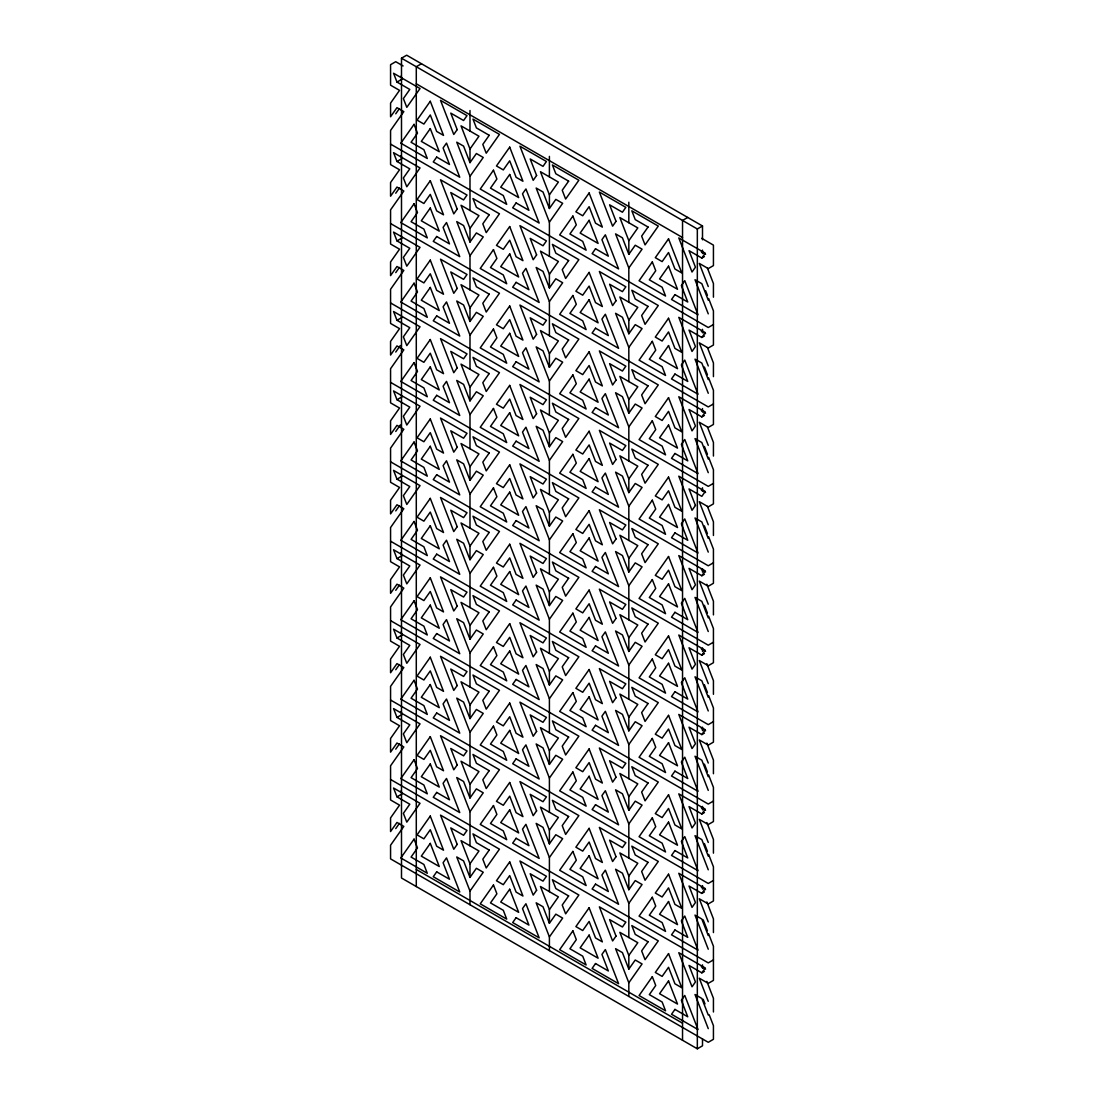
<?xml version="1.0" encoding="UTF-8"?>
<svg xmlns="http://www.w3.org/2000/svg" width="1104" height="1104" viewBox="0 0 1104 1104"><rect width="100%" height="100%" fill="white"/><g stroke="black" fill="none" stroke-linecap="round" stroke-linejoin="round"><path stroke-width="1.5" d="M395.743 113.795L399.413 108.592M395.743 193.214L399.413 188.011M469.987 148.971L478.957 136.22L461.03 125.856L469.987 148.971L469.987 162.633L476.404 153.525L483.235 157.472L469.987 176.295L469.987 210.464M395.743 272.633L399.413 267.43M469.987 228.39L478.957 215.639L461.03 205.275L469.987 228.39L469.987 242.052L476.404 232.944L483.235 236.891L469.987 255.714L469.987 289.883M395.743 352.052L400.324 345.538M469.987 307.809L478.957 295.058L461.03 284.708L469.987 307.809L469.987 321.471L476.404 312.363L483.235 316.31L469.987 335.133L469.987 369.302M549.406 194.828L558.376 182.063L540.449 171.713L549.406 194.828L549.406 208.49L555.823 199.382L562.654 203.315L549.406 222.152L549.406 256.307M395.743 431.471L400.324 424.971M469.987 387.228L478.957 374.477L461.03 364.127L469.987 387.228L469.987 400.89L476.404 391.782L483.235 395.729L469.987 414.552L469.987 448.721M549.406 274.247L558.376 261.482L540.449 251.132L549.406 274.247L549.406 287.909L555.823 278.801L562.654 282.734L549.406 301.571L549.406 335.726M395.743 510.89L399.413 505.687M469.987 466.647L478.957 453.896L461.03 443.546L469.987 466.647L469.987 480.309L476.404 471.201L483.235 475.148L469.987 493.985L469.987 528.14M549.406 353.666L558.376 340.901L540.449 330.551L549.406 353.666L549.406 367.328L555.823 358.22L562.654 362.153L549.406 380.99L549.406 415.145M628.825 240.672L637.795 227.921L619.868 217.571L628.825 240.672L628.825 254.334L635.242 245.226L642.073 249.173L628.825 268.01L628.825 302.165M395.743 590.309L399.413 585.106M469.987 546.066L478.957 533.315L461.03 522.965L469.987 546.066L469.987 559.728L476.404 550.62L483.235 554.567L469.987 573.404L469.987 607.559M549.406 433.085L558.376 420.32L540.449 409.97L549.406 433.085L549.406 446.747L555.823 437.639L562.654 441.586L549.406 460.409L549.406 494.564M628.825 320.091L637.795 307.34L619.868 296.99L628.825 320.091L628.825 333.767L635.242 324.645L642.073 328.592L628.825 347.429L628.825 381.584M395.743 669.728L399.413 664.525M701.84 258.06L705.263 253.202L678.794 237.926L692.029 272.039L695.437 267.182L689.034 250.677L701.84 258.06L704.435 256.57M469.987 625.485L478.957 612.734L461.03 602.384L469.987 625.485L469.987 639.161L476.404 630.039L483.235 633.986L469.987 652.823L469.987 686.978M549.406 512.504L558.376 499.753L540.449 489.389L549.406 512.504L549.406 526.166L555.823 517.058L562.654 521.005L549.406 539.828L549.406 573.983M628.825 399.51L637.795 386.759L619.868 376.409L628.825 399.51L628.825 413.186L635.242 404.064L642.073 408.011L628.825 426.848L628.825 461.003M395.743 749.147L399.413 743.944M701.84 337.479L705.263 332.621L678.794 317.345L692.029 351.458L695.437 346.601L689.034 330.096L701.84 337.479L704.435 335.989M469.987 704.904L478.957 692.153L461.03 681.803L469.987 704.904L469.987 718.58L476.404 709.458L483.235 713.405L469.987 732.242L469.987 766.397M549.406 591.923L558.376 579.172L540.449 568.808L549.406 591.923L549.406 605.585L555.823 596.477L562.654 600.424L549.406 619.247L549.406 653.416M628.825 478.943L637.795 466.178L619.868 455.828L628.825 478.943L628.825 492.605L635.242 483.483L642.073 487.43L628.825 506.267L628.825 540.422M395.743 828.58L399.413 823.363M701.84 416.912L705.263 412.04L678.794 396.764L692.029 430.877L695.437 426.02L689.034 409.515L701.84 416.912L704.435 415.408M469.987 784.337L478.957 771.572L461.03 761.222L469.987 784.337L469.987 797.999L476.404 788.877L483.235 792.824L469.987 811.661L469.987 845.816M549.406 671.342L558.376 658.591L540.449 648.227L549.406 671.342L549.406 685.004L555.823 675.896L562.654 679.843L549.406 698.666L549.406 732.835M628.825 558.362L637.795 545.597L619.868 535.247L628.825 558.362L628.825 572.024L635.242 562.902L642.073 566.849L628.825 585.686L628.825 619.841M469.987 863.756L478.957 850.991L461.03 840.641L469.987 863.756L469.987 877.418L476.404 868.296L483.235 872.243L469.987 891.08L469.987 904.742M549.406 750.761L558.376 738.01L540.449 727.646L549.406 750.761L549.406 764.423L555.823 755.315L562.654 759.262L549.406 778.085L549.406 812.254M628.825 637.781L637.795 625.016L619.868 614.666L628.825 637.781L628.825 651.443L635.242 642.321L642.073 646.268L628.825 665.105L628.825 699.26M701.84 575.75L705.263 570.892L678.794 555.602L692.029 589.715L695.437 584.858L689.034 568.353L701.84 575.75L704.435 574.246M549.406 830.18L558.376 817.429L540.449 807.079L549.406 830.18L549.406 843.842L555.823 834.734L562.654 838.681L549.406 857.504L549.406 891.673M628.825 717.2L637.795 704.435L619.868 694.085L628.825 717.2L628.825 730.862L635.242 721.754L642.073 725.687L628.825 744.524L628.825 778.679M701.84 655.169L705.263 650.311L678.794 635.021L692.029 669.134L695.437 664.277L689.034 647.772L701.84 655.169L704.435 653.665M549.406 909.599L558.376 896.848L540.449 886.498L549.406 909.599L549.406 923.261L555.823 914.153L562.654 918.1L549.406 936.923L549.406 950.599M628.825 796.619L637.795 783.854L619.868 773.504L628.825 796.619L628.825 810.281L635.242 801.173L642.073 805.106L628.825 823.943L628.825 858.098M701.84 734.588L705.263 729.73L678.794 714.44L692.029 748.553L695.437 743.696L689.034 727.191L701.84 734.588L704.435 733.097M628.825 876.038L637.795 863.273L619.868 852.923L628.825 876.038L628.825 889.7L635.242 880.592L642.073 884.525L628.825 903.362L628.825 937.517M701.84 814.007L705.263 809.149L678.794 793.859L692.029 827.972L695.437 823.115L689.034 806.61L701.84 814.007L704.435 812.516M628.825 955.457L637.795 942.706L619.868 932.342L628.825 955.457L628.825 969.119L635.242 960.011L642.073 963.958L628.825 982.781L628.825 996.443M701.84 893.426L705.263 888.568L678.794 873.278L692.029 907.391L695.437 902.534L689.034 886.029L701.84 893.426L704.435 891.935M701.84 972.845L705.263 967.987L678.794 952.697L692.029 986.81L695.437 981.953L689.034 965.448L701.84 972.845L704.435 971.354M702.503 1038.919L702.503 1045.805L697.328 1048.8L401.497 878.011L401.497 58.195L406.672 55.2L702.503 225.989L702.503 239.775M421.466 63.742L416.291 66.723L416.291 886.553M396.971 82.055L409.791 89.452L403.388 98.56L406.796 107.364L420.031 88.527L393.562 73.25L396.971 82.055L402.16 79.06L401.014 76.135M396.971 161.474L409.791 168.871L403.388 177.979L406.796 186.783L420.031 167.946L393.562 152.669L396.971 161.474L402.16 158.479L401.014 155.554M396.971 240.893L409.791 248.29L403.388 257.398L406.796 266.202L420.031 247.365L393.562 232.088L396.971 240.893L402.16 237.898M396.971 320.312L409.791 327.709L403.388 336.817L406.796 345.621L420.031 326.798L393.562 311.507L396.971 320.312L402.16 317.317M687.709 217.447L682.534 220.441L682.534 1040.258M396.971 399.731L409.791 407.128L403.388 416.236L406.796 425.04L420.031 406.217L393.562 390.926L396.971 399.731L402.16 396.736M401.497 58.195L697.328 228.983L702.503 225.989M396.971 479.15L409.791 486.547L403.388 495.655L406.796 504.459L420.031 485.636L393.562 470.345L396.971 479.15L402.16 476.169M713.432 324.535L708.257 327.515L390.568 144.113M396.971 558.569L409.791 565.966L403.388 575.074L406.796 583.878L420.031 565.055L393.562 549.764L396.971 558.569L402.16 555.588L401.014 552.649M713.432 403.954L708.257 406.934L390.568 223.532M396.971 637.988L409.791 645.385L403.388 654.493L406.796 663.297L420.031 644.474L393.562 629.183L396.971 637.988L402.16 635.007L401.014 632.068M713.432 483.373L708.257 486.353L390.568 302.951M396.971 717.407L409.791 724.804L403.388 733.912L406.796 742.716L420.031 723.893L393.562 708.602L396.971 717.407L402.16 714.426L401.014 711.487M713.432 562.792L708.257 565.786L390.568 382.37M396.971 796.826L409.791 804.223L403.388 813.344L406.796 822.149L420.031 803.312L393.562 788.021L396.971 796.826L402.16 793.845L401.014 790.906M713.432 642.211L708.257 645.205L390.568 461.789M713.432 721.63L708.257 724.624L390.568 541.208M713.432 801.049L708.257 804.043L390.568 620.627M713.432 880.468L708.257 883.462L390.568 700.046M713.432 959.887L708.257 962.881L390.568 779.465M403.098 65.95L395.743 61.7L390.568 64.694L390.568 85.187L399.538 90.362L390.568 103.114L390.568 116.789L396.971 107.668L403.816 111.614L390.568 130.451L390.568 164.606L399.538 169.781L390.568 182.533L390.568 196.208L396.971 187.087L403.816 191.033L390.568 209.87L390.568 244.025L399.538 249.2L390.568 261.965L390.568 275.627L396.971 266.506L403.816 270.452L390.568 289.289L390.568 323.444L399.538 328.619L390.568 341.384L390.568 355.046L396.971 345.925L403.816 349.871L390.568 368.708L390.568 402.863L399.538 408.038L390.568 420.803L390.568 434.465L396.971 425.344L403.816 429.29L390.568 448.127L390.568 482.282L399.538 487.457L390.568 500.222L390.568 513.884L396.971 504.776L403.816 508.709L390.568 527.546L390.568 561.701L399.538 566.876L390.568 579.641L390.568 593.303L396.971 584.195L403.816 588.128L390.568 606.965L390.568 641.12L399.538 646.295L390.568 659.06L390.568 672.722L396.971 663.614L403.816 667.561L390.568 686.384L390.568 720.539L399.538 725.728L390.568 738.479L390.568 752.141L396.971 743.033L403.816 746.98L390.568 765.803L390.568 799.958L399.538 805.147L390.568 817.898L390.568 831.56L396.971 822.452L403.816 826.399L390.568 845.222L390.568 858.884L708.257 1042.3L713.432 1039.306L713.432 1025.644L709.21 1014.797M701.661 238.312L713.432 245.116L713.432 265.609L708.257 268.589L699.287 263.414L708.257 286.529M416.291 83.807L682.534 237.526M701.33 251.795L705.594 254.251M701.33 331.214L705.594 333.67M701.33 410.633L705.594 413.089M701.33 490.052L705.594 492.508M701.33 569.471L705.594 571.941M701.33 648.89L705.594 651.36M701.33 728.309L705.594 730.779M701.33 807.728L705.594 810.198M701.33 887.147L705.594 889.617M701.33 966.566L705.594 969.036M416.291 869.469L682.534 1023.187M707.443 268.134L713.432 283.535L713.432 297.197M705.608 290.711L707.416 295.361M708.616 298.466L713.432 310.873L713.432 345.028L708.257 348.008L699.287 342.833L708.257 365.948M708.257 300.191L701.84 283.687L695.009 279.74L708.257 313.853M707.443 347.553L713.432 362.954L713.432 376.63M704.407 367.025L707.416 374.78M708.616 377.885L713.432 390.292L713.432 424.447L708.257 427.441L699.287 422.252L708.257 445.367M708.257 379.61L701.84 363.106L695.009 359.159L708.257 393.272M707.443 426.972L713.432 442.387L713.432 456.049M704.407 446.444L707.416 454.199M708.616 457.304L713.432 469.711L713.432 503.866L708.257 506.86L699.287 501.671L708.257 524.786M628.825 254.334L622.421 237.829L615.59 233.882L628.825 268.01M708.257 459.029L701.84 442.525L695.009 438.578L708.257 472.691M707.443 506.391L713.432 521.806L713.432 535.468M704.407 525.863L707.416 533.618M708.616 536.723L713.432 549.13L713.432 583.285L708.257 586.279L699.287 581.104L708.257 604.205M628.825 333.767L622.421 317.248L615.59 313.301L628.825 347.429M708.257 538.448L701.84 521.944L695.009 517.997L708.257 552.11M706.85 584.278L713.432 601.225L713.432 614.887M704.407 605.282L707.416 613.037M708.616 616.142L713.432 628.549L713.432 662.704L708.257 665.698L699.287 660.523L708.257 683.624M549.406 208.49L543.002 191.986L536.171 188.039L549.406 222.152M628.825 413.186L622.421 396.667L615.59 392.734L628.825 426.848M708.257 617.867L701.84 601.363L695.009 597.416L708.257 631.529M706.85 663.697L713.432 680.644L713.432 694.306M704.407 684.701L707.416 692.456M708.616 695.561L713.432 707.968L713.432 742.123L708.257 745.117L699.287 739.942L708.257 763.043M549.406 287.909L543.002 271.405L536.171 267.458L549.406 301.571M628.825 492.605L622.421 476.086L615.59 472.153L628.825 506.267M708.257 697.286L701.84 680.782L695.009 676.835L708.257 710.962M706.85 743.116L713.432 760.063L713.432 773.725M704.407 764.12L707.416 771.875M708.616 774.98L713.432 787.387L713.432 821.542L708.257 824.536L699.287 819.361L708.257 842.462M469.987 162.633L463.583 146.128L456.752 142.181L469.987 176.295M549.406 367.328L543.002 350.824L536.171 346.877L549.406 380.99M628.825 572.024L622.421 555.519L615.59 551.572L628.825 585.686M708.257 776.705L701.84 760.201L695.009 756.254L708.257 790.381M706.85 822.535L713.432 839.482L713.432 853.144M704.407 843.553L707.416 851.294M708.616 854.399L713.432 866.806L713.432 900.961L708.257 903.955L699.287 898.78L708.257 921.881M469.987 242.052L463.583 225.547L456.752 221.6L469.987 255.714M549.406 446.747L543.002 430.243L536.171 426.296L549.406 460.409M628.825 651.443L622.421 634.938L615.59 630.991L628.825 665.105M708.257 856.138L701.84 839.62L695.009 835.687L708.257 869.8M706.85 901.954L713.432 918.901L713.432 932.563M703.193 919.867L707.416 930.713M708.616 933.818L713.432 946.225L713.432 980.38L708.257 983.374L699.287 978.199L708.257 1001.314M469.987 321.471L463.583 304.966L456.752 301.019L469.987 335.133M549.406 526.166L543.002 509.662L536.171 505.715L549.406 539.828M628.825 730.862L622.421 714.357L615.59 710.41L628.825 744.524M708.257 935.557L701.84 919.039L695.009 915.106L708.257 949.219M706.85 981.373L713.432 998.32L713.432 1011.982M703.193 999.286L705.001 1003.936M469.987 400.89L463.583 384.385L456.752 380.438L469.987 414.552M549.406 605.585L543.002 589.081L536.171 585.134L549.406 619.247M628.825 810.281L622.421 793.776L615.59 789.829L628.825 823.943M708.257 1014.976L701.84 998.458L695.009 994.525L708.257 1028.638M469.987 480.309L463.583 463.804L456.752 459.857L469.987 493.985M549.406 685.004L543.002 668.5L536.171 664.553L549.406 698.666M628.825 889.7L622.421 873.195L615.59 869.248L628.825 903.362M469.987 559.728L463.583 543.223L456.752 539.276L469.987 573.404M549.406 764.423L543.002 747.919L536.171 743.972L549.406 778.085M628.825 969.119L622.421 952.614L615.59 948.667L628.825 982.781M469.987 639.161L463.583 622.642L456.752 618.709L469.987 652.823M549.406 843.842L543.002 827.338L536.171 823.391L549.406 857.504M469.987 718.58L463.583 702.061L456.752 698.128L469.987 732.242M549.406 923.261L543.002 906.757L536.171 902.81L549.406 936.923M469.987 797.999L463.583 781.48L456.752 777.547L469.987 811.661M469.987 877.418L463.583 860.913L456.752 856.966L469.987 891.08M702.503 250.111L702.503 253.547M702.503 329.337L702.503 332.773M702.503 408.563L702.503 411.999M702.503 487.789L702.503 491.225M702.503 568.726L702.503 572.176M702.503 647.951L702.503 651.401M702.503 727.191L702.503 730.627M702.503 806.417L702.503 809.853M702.503 885.643L702.503 889.079M702.503 964.868L702.503 968.305M697.328 228.983L697.328 1048.8M628.825 202.253L628.825 222.746M549.406 156.395L549.406 176.888M469.987 110.538L469.987 131.045M414.055 124.366L400.821 143.189L427.289 158.479L423.881 149.675L411.074 142.278L417.478 133.17L414.055 124.366M430.284 101.278L417.05 120.115L423.881 124.062L430.284 114.94L436.687 131.445L443.518 135.392L430.284 101.278M430.284 128.602L421.314 141.367L439.254 151.717L430.284 128.602M436.687 157.072L433.265 161.929L459.747 177.22L446.513 143.092L443.09 147.964L449.494 164.468L436.687 157.072M457.18 129.623L453.772 134.481L440.524 100.367L467.006 115.644L463.583 120.502L450.777 113.119L457.18 129.623M414.055 203.785L400.821 222.608L427.289 237.898L423.881 229.094L411.074 221.697L417.478 212.589L414.055 203.785M430.284 180.697L417.05 199.534L423.881 203.481L430.284 194.359L436.687 210.878L443.518 214.811L430.284 180.697M430.284 208.021L421.314 220.786L439.254 231.136L430.284 208.021M489.21 135.295L482.807 144.417L486.215 153.221L499.45 134.384L472.981 119.094L476.404 127.898L489.21 135.295M436.687 236.491L433.265 241.348L459.747 256.639L446.513 222.525L443.09 227.383L449.494 243.887L436.687 236.491M457.18 209.042L453.772 213.9L440.524 179.786L467.006 195.063L463.583 199.934L450.777 192.538L457.18 209.042M414.055 283.204L400.821 302.041L427.289 317.317L423.881 308.513L411.074 301.116L417.478 292.008L414.055 283.204M430.284 260.116L417.05 278.953L423.881 282.9L430.284 273.778L436.687 290.297L443.518 294.23L430.284 260.116M493.474 170.209L480.24 189.046L506.708 204.337L503.3 195.532L490.493 188.135L496.897 179.014L493.474 170.209M509.703 147.136L496.469 165.959L503.3 169.906L509.703 160.798L516.106 177.302L522.937 181.249L509.703 147.136M430.284 287.44L421.314 300.205L439.254 310.555L430.284 287.44M509.703 174.46L500.733 187.211L518.673 197.575L509.703 174.46M489.21 214.714L482.807 223.836L486.215 232.64L499.45 213.803L472.981 198.527L476.404 207.317L489.21 214.714M436.687 315.91L433.265 320.767L459.747 336.058L446.513 301.944L443.09 306.802L449.494 323.306L436.687 315.91M516.106 202.929L512.684 207.787L539.166 223.063L525.932 188.95L522.509 193.807L528.913 210.312L516.106 202.929M457.18 288.461L453.772 293.319L440.524 259.205L467.006 274.482L463.583 279.353L450.777 271.957L457.18 288.461M536.599 175.467L533.191 180.338L519.943 146.211L546.425 161.501L543.002 166.359L530.196 158.962L536.599 175.467M414.055 362.623L400.821 381.46L427.289 396.736L423.881 387.932L411.074 380.535L417.478 371.427L414.055 362.623M430.284 339.535L417.05 358.372L423.881 362.319L430.284 353.197L436.687 369.716L443.518 373.649L430.284 339.535M493.474 249.642L480.24 268.465L506.708 283.756L503.3 274.951L490.493 267.554L496.897 258.446L493.474 249.642M509.703 226.555L496.469 245.378L503.3 249.325L509.703 240.217L516.106 256.721L522.937 260.668L509.703 226.555M430.284 366.873L421.314 379.624L439.254 389.974L430.284 366.873M509.703 253.879L500.733 266.63L518.673 276.994L509.703 253.879M489.21 294.133L482.807 303.255L486.215 312.059L499.45 293.222L472.981 277.946L476.404 286.75L489.21 294.133M568.629 181.153L562.226 190.261L565.634 199.065L578.869 180.242L552.4 164.951L555.823 173.756L568.629 181.153M436.687 395.329L433.265 400.186L459.747 415.477L446.513 381.363L443.09 386.221L449.494 402.725L436.687 395.329M516.106 282.348L512.684 287.206L539.166 302.482L525.932 268.369L522.509 273.226L528.913 289.745L516.106 282.348M457.18 367.88L453.772 372.738L440.524 338.624L467.006 353.915L463.583 358.772L450.777 351.376L457.18 367.88M536.599 254.886L533.191 259.757L519.943 225.644L546.425 240.92L543.002 245.778L530.196 238.381L536.599 254.886M414.055 442.042L400.821 460.879L427.289 476.155L423.881 467.351L411.074 459.954L417.478 450.846L414.055 442.042M430.284 418.954L417.05 437.791L423.881 441.738L430.284 432.63L436.687 449.135L443.518 453.082L430.284 418.954M493.474 329.061L480.24 347.884L506.708 363.175L503.3 354.37L490.493 346.973L496.897 337.865L493.474 329.061M509.703 305.974L496.469 324.797L503.3 328.744L509.703 319.636L516.106 336.14L522.937 340.087L509.703 305.974M572.893 216.067L559.659 234.904L586.127 250.18L582.719 241.376L569.912 233.979L576.316 224.871L572.893 216.067M589.122 192.979L575.888 211.816L582.719 215.763L589.122 206.655L595.525 223.16L602.356 227.107L589.122 192.979M430.284 446.292L421.314 459.043L439.254 469.393L430.284 446.292M509.703 333.298L500.733 346.063L518.673 356.413L509.703 333.298M589.122 220.317L580.152 233.068L598.092 243.418L589.122 220.317M489.21 373.566L482.807 382.674L486.215 391.478L499.45 372.641L472.981 357.365L476.404 366.169L489.21 373.566M568.629 260.572L562.226 269.68L565.634 278.484L578.869 259.661L552.4 244.37L555.823 253.175L568.629 260.572M436.687 474.748L433.265 479.605L459.747 494.896L446.513 460.782L443.09 465.64L449.494 482.144L436.687 474.748M516.106 361.767L512.684 366.625L539.166 381.901L525.932 347.788L522.509 352.645L528.913 369.164L516.106 361.767M595.525 248.773L592.117 253.63L618.585 268.921L605.351 234.807L601.928 239.665L608.332 256.169L595.525 248.773M457.18 447.299L453.772 452.157L440.524 418.043L467.006 433.334L463.583 438.191L450.777 430.795L457.18 447.299M536.599 334.319L533.191 339.176L519.943 305.063L546.425 320.339L543.002 325.197L530.196 317.8L536.599 334.319M616.018 221.324L612.61 226.182L599.375 192.068L625.844 207.359L622.421 212.216L609.615 204.82L616.018 221.324M414.055 521.461L400.821 540.298L427.289 555.574L423.881 546.77L411.074 539.373L417.478 530.265L414.055 521.461M430.284 498.373L417.05 517.21L423.881 521.157L430.284 512.049L436.687 528.554L443.518 532.501L430.284 498.373M493.474 408.48L480.24 427.303L506.708 442.594L503.3 433.789L490.493 426.392L496.897 417.284L493.474 408.48M509.703 385.393L496.469 404.23L503.3 408.163L509.703 399.055L516.106 415.559L522.937 419.506L509.703 385.393M572.893 295.486L559.659 314.323L586.127 329.599L582.719 320.795L569.912 313.398L576.316 304.29L572.893 295.486M589.122 272.398L575.888 291.235L582.719 295.182L589.122 286.074L595.525 302.579L602.356 306.526L589.122 272.398M430.284 525.711L421.314 538.462L439.254 548.812L430.284 525.711M509.703 412.717L500.733 425.482L518.673 435.832L509.703 412.717M589.122 299.736L580.152 312.487L598.092 322.837L589.122 299.736M489.21 452.985L482.807 462.093L486.215 470.897L499.45 452.06L472.981 436.784L476.404 445.588L489.21 452.985M568.629 339.991L562.226 349.099L565.634 357.903L578.869 339.08L552.4 323.789L555.823 332.594L568.629 339.991M648.048 227.01L641.645 236.118L645.053 244.922L658.288 226.085L631.819 210.809L635.242 219.613L648.048 227.01M436.687 554.167L433.265 559.024L459.747 574.315L446.513 540.201L443.09 545.059L449.494 561.563L436.687 554.167M516.106 441.186L512.684 446.044L539.166 461.32L525.932 427.207L522.509 432.064L528.913 448.583L516.106 441.186M595.525 328.192L592.117 333.049L618.585 348.34L605.351 314.226L601.928 319.084L608.332 335.588L595.525 328.192M457.18 526.718L453.772 531.576L440.524 497.462L467.006 512.753L463.583 517.61L450.777 510.214L457.18 526.718M536.599 413.738L533.191 418.595L519.943 384.482L546.425 399.758L543.002 404.616L530.196 397.219L536.599 413.738M616.018 300.743L612.61 305.601L599.375 271.487L625.844 286.778L622.421 291.635L609.615 284.239L616.018 300.743M414.055 600.88L400.821 619.717L427.289 634.993L423.881 626.189L411.074 618.792L417.478 609.684L414.055 600.88M430.284 577.806L417.05 596.629L423.881 600.576L430.284 591.468L436.687 607.973L443.518 611.92L430.284 577.806M493.474 487.899L480.24 506.722L506.708 522.013L503.3 513.208L490.493 505.811L496.897 496.703L493.474 487.899M509.703 464.812L496.469 483.649L503.3 487.582L509.703 478.474L516.106 494.978L522.937 498.925L509.703 464.812M572.893 374.905L559.659 393.742L586.127 409.018L582.719 400.214L569.912 392.831L576.316 383.709L572.893 374.905M589.122 351.831L575.888 370.654L582.719 374.601L589.122 365.493L595.525 381.998L602.356 385.945L589.122 351.831M652.312 261.924L639.078 280.747L665.546 296.038L662.138 287.233L649.331 279.836L655.735 270.728L652.312 261.924M668.541 238.837L655.307 257.674L662.138 261.607L668.541 252.499L674.944 269.003L681.775 272.95L668.541 238.837M430.284 605.13L421.314 617.881L439.254 628.231L430.284 605.13M509.703 492.136L500.733 504.901L518.673 515.251L509.703 492.136M589.122 379.155L580.152 391.906L598.092 402.256L589.122 379.155M668.541 266.161L659.571 278.926L677.511 289.276L668.541 266.161M489.21 532.404L482.807 541.512L486.215 550.316L499.45 531.479L472.981 516.203L476.404 525.007L489.21 532.404M568.629 419.41L562.226 428.518L565.634 437.322L578.869 418.499L552.4 403.208L555.823 412.013L568.629 419.41M648.048 306.429L641.645 315.537L645.053 324.341L658.288 305.504L631.819 290.228L635.242 299.032L648.048 306.429M436.687 633.586L433.265 638.443L459.747 653.734L446.513 619.62L443.09 624.478L449.494 640.982L436.687 633.586M516.106 520.605L512.684 525.463L539.166 540.753L525.932 506.626L522.509 511.497L528.913 528.002L516.106 520.605M595.525 407.611L592.117 412.468L618.585 427.759L605.351 393.645L601.928 398.503L608.332 415.007L595.525 407.611M674.944 294.63L671.536 299.488L698.004 314.778L684.77 280.651L681.347 285.522L687.751 302.027L674.944 294.63M457.18 606.137L453.772 610.995L440.524 576.881L467.006 592.172L463.583 597.029L450.777 589.633L457.18 606.137M536.599 493.157L533.191 498.014L519.943 463.901L546.425 479.177L543.002 484.035L530.196 476.638L536.599 493.157M616.018 380.162L612.61 385.02L599.375 350.906L625.844 366.197L622.421 371.054L609.615 363.658L616.018 380.162M414.055 680.299L400.821 699.136L427.289 714.412L423.881 705.608L411.074 698.225L417.478 689.103L414.055 680.299M430.284 657.225L417.05 676.048L423.881 679.995L430.284 670.887L436.687 687.392L443.518 691.339L430.284 657.225M493.474 567.318L480.24 586.141L506.708 601.432L503.3 592.627L490.493 585.23L496.897 576.122L493.474 567.318M509.703 544.231L496.469 563.068L503.3 567.001L509.703 557.893L516.106 574.397L522.937 578.344L509.703 544.231M572.893 454.324L559.659 473.161L586.127 488.437L582.719 479.633L569.912 472.25L576.316 463.128L572.893 454.324M589.122 431.25L575.888 450.073L582.719 454.02L589.122 444.912L595.525 461.417L602.356 465.364L589.122 431.25M652.312 341.343L639.078 360.166L665.546 375.457L662.138 366.652L649.331 359.255L655.735 350.147L652.312 341.343M668.541 318.256L655.307 337.093L662.138 341.039L668.541 331.918L674.944 348.422L681.775 352.369L668.541 318.256M430.284 684.549L421.314 697.3L439.254 707.65L430.284 684.549M509.703 571.555L500.733 584.32L518.673 594.67L509.703 571.555M589.122 458.574L580.152 471.325L598.092 481.689L589.122 458.574M668.541 345.58L659.571 358.345L677.511 368.695L668.541 345.58M489.21 611.823L482.807 620.931L486.215 629.735L499.45 610.898L472.981 595.622L476.404 604.426L489.21 611.823M568.629 498.829L562.226 507.937L565.634 516.741L578.869 497.918L552.4 482.627L555.823 491.432L568.629 498.829M648.048 385.848L641.645 394.956L645.053 403.76L658.288 384.923L631.819 369.647L635.242 378.451L648.048 385.848M436.687 713.005L433.265 717.876L459.747 733.153L446.513 699.039L443.09 703.897L449.494 720.401L436.687 713.005M516.106 600.024L512.684 604.882L539.166 620.172L525.932 586.045L522.509 590.916L528.913 607.421L516.106 600.024M595.525 487.03L592.117 491.901L618.585 507.178L605.351 473.064L601.928 477.922L608.332 494.426L595.525 487.03M674.944 374.049L671.536 378.907L698.004 394.197L684.77 360.07L681.347 364.941L687.751 381.446L674.944 374.049M457.18 685.556L453.772 690.414L440.524 656.3L467.006 671.591L463.583 676.448L450.777 669.052L457.18 685.556M536.599 572.576L533.191 577.433L519.943 543.32L546.425 558.596L543.002 563.454L530.196 556.071L536.599 572.576M616.018 459.581L612.61 464.439L599.375 430.325L625.844 445.616L622.421 450.473L609.615 443.077L616.018 459.581M414.055 759.718L400.821 778.555L427.289 793.831L423.881 785.041L411.074 777.644L417.478 768.522L414.055 759.718M430.284 736.644L417.05 755.467L423.881 759.414L430.284 750.306L436.687 766.811L443.518 770.758L430.284 736.644M493.474 646.737L480.24 665.56L506.708 680.851L503.3 672.046L490.493 664.649L496.897 655.541L493.474 646.737M509.703 623.65L496.469 642.487L503.3 646.433L509.703 637.312L516.106 653.816L522.937 657.763L509.703 623.65M572.893 533.743L559.659 552.58L586.127 567.87L582.719 559.066L569.912 551.669L576.316 542.547L572.893 533.743M589.122 510.669L575.888 529.492L582.719 533.439L589.122 524.331L595.525 540.836L602.356 544.783L589.122 510.669M652.312 420.762L639.078 439.585L665.546 454.876L662.138 446.071L649.331 438.674L655.735 429.566L652.312 420.762M668.541 397.675L655.307 416.512L662.138 420.458L668.541 411.337L674.944 427.841L681.775 431.788L668.541 397.675M430.284 763.968L421.314 776.719L439.254 787.083L430.284 763.968M509.703 650.974L500.733 663.739L518.673 674.089L509.703 650.974M589.122 537.993L580.152 550.744L598.092 561.108L589.122 537.993M668.541 424.999L659.571 437.764L677.511 448.114L668.541 424.999M489.21 691.242L482.807 700.35L486.215 709.154L499.45 690.317L472.981 675.041L476.404 683.845L489.21 691.242M568.629 578.248L562.226 587.369L565.634 596.174L578.869 577.337L552.4 562.046L555.823 570.851L568.629 578.248M648.048 465.267L641.645 474.375L645.053 483.179L658.288 464.342L631.819 449.066L635.242 457.87L648.048 465.267M436.687 792.424L433.265 797.295L459.747 812.572L446.513 778.458L443.09 783.316L449.494 799.82L436.687 792.424M516.106 679.443L512.684 684.301L539.166 699.591L525.932 665.477L522.509 670.335L528.913 686.84L516.106 679.443M595.525 566.449L592.117 571.32L618.585 586.597L605.351 552.483L601.928 557.341L608.332 573.845L595.525 566.449M674.944 453.468L671.536 458.326L698.004 473.616L684.77 439.502L681.347 444.36L687.751 460.865L674.944 453.468M457.18 764.975L453.772 769.833L440.524 735.719L467.006 751.01L463.583 755.867L450.777 748.471L457.18 764.975M536.599 651.995L533.191 656.852L519.943 622.739L546.425 638.015L543.002 642.887L530.196 635.49L536.599 651.995M616.018 539L612.61 543.858L599.375 509.744L625.844 525.035L622.421 529.892L609.615 522.496L616.018 539M414.055 839.137L400.821 857.974L427.289 873.264L423.881 864.46L411.074 857.063L417.478 847.941L414.055 839.137M430.284 816.063L417.05 834.886L423.881 838.833L430.284 829.725L436.687 846.23L443.518 850.177L430.284 816.063M493.474 726.156L480.24 744.993L506.708 760.27L503.3 751.465L490.493 744.068L496.897 734.96L493.474 726.156M509.703 703.069L496.469 721.906L503.3 725.852L509.703 716.731L516.106 733.249L522.937 737.182L509.703 703.069M572.893 613.162L559.659 631.999L586.127 647.289L582.719 638.485L569.912 631.088L576.316 621.966L572.893 613.162M589.122 590.088L575.888 608.911L582.719 612.858L589.122 603.75L595.525 620.255L602.356 624.202L589.122 590.088M652.312 500.181L639.078 519.018L665.546 534.295L662.138 525.49L649.331 518.093L655.735 508.985L652.312 500.181M668.541 477.094L655.307 495.931L662.138 499.877L668.541 490.756L674.944 507.274L681.775 511.207L668.541 477.094M430.284 843.387L421.314 856.138L439.254 866.502L430.284 843.387M509.703 730.393L500.733 743.158L518.673 753.508L509.703 730.393M589.122 617.412L580.152 630.163L598.092 640.527L589.122 617.412M668.541 504.418L659.571 517.183L677.511 527.533L668.541 504.418M489.21 770.661L482.807 779.769L486.215 788.573L499.45 769.736L472.981 754.46L476.404 763.264L489.21 770.661M568.629 657.667L562.226 666.788L565.634 675.593L578.869 656.756L552.4 641.465L555.823 650.27L568.629 657.667M648.048 544.686L641.645 553.794L645.053 562.598L658.288 543.775L631.819 528.485L635.242 537.289L648.048 544.686M436.687 871.843L433.265 876.714L459.747 891.991L446.513 857.877L443.09 862.735L449.494 879.239L436.687 871.843M516.106 758.862L512.684 763.72L539.166 779.01L525.932 744.896L522.509 749.754L528.913 766.259L516.106 758.862M595.525 645.881L592.117 650.739L618.585 666.016L605.351 631.902L601.928 636.76L608.332 653.264L595.525 645.881M674.944 532.887L671.536 537.745L698.004 553.035L684.77 518.921L681.347 523.779L687.751 540.284L674.944 532.887M457.18 844.394L453.772 849.266L440.524 815.138L467.006 830.429L463.583 835.286L450.777 827.89L457.18 844.394M536.599 731.414L533.191 736.271L519.943 702.158L546.425 717.434L543.002 722.306L530.196 714.909L536.599 731.414M616.018 618.419L612.61 623.291L599.375 589.163L625.844 604.454L622.421 609.311L609.615 601.915L616.018 618.419M695.437 505.439L692.029 510.296L678.794 476.183L705.263 491.459L701.84 496.331L689.034 488.934L695.437 505.439M493.474 805.575L480.24 824.412L506.708 839.689L503.3 830.884L490.493 823.487L496.897 814.379L493.474 805.575M509.703 782.488L496.469 801.325L503.3 805.271L509.703 796.15L516.106 812.668L522.937 816.601L509.703 782.488M572.893 692.594L559.659 711.418L586.127 726.708L582.719 717.904L569.912 710.507L576.316 701.385L572.893 692.594M589.122 669.507L575.888 688.33L582.719 692.277L589.122 683.169L595.525 699.674L602.356 703.621L589.122 669.507M652.312 579.6L639.078 598.437L665.546 613.714L662.138 604.909L649.331 597.512L655.735 588.404L652.312 579.6M668.541 556.513L655.307 575.35L662.138 579.296L668.541 570.175L674.944 586.693L681.775 590.626L668.541 556.513M509.703 809.825L500.733 822.577L518.673 832.927L509.703 809.825M589.122 696.831L580.152 709.582L598.092 719.946L589.122 696.831M668.541 583.85L659.571 596.602L677.511 606.952L668.541 583.85M489.21 850.08L482.807 859.188L486.215 867.992L499.45 849.169L472.981 833.879L476.404 842.683L489.21 850.08M568.629 737.086L562.226 746.207L565.634 755.012L578.869 736.175L552.4 720.898L555.823 729.689L568.629 737.086M648.048 624.105L641.645 633.213L645.053 642.017L658.288 623.194L631.819 607.904L635.242 616.708L648.048 624.105M516.106 838.281L512.684 843.139L539.166 858.429L525.932 824.315L522.509 829.173L528.913 845.678L516.106 838.281M595.525 725.3L592.117 730.158L618.585 745.435L605.351 711.321L601.928 716.179L608.332 732.683L595.525 725.3M674.944 612.306L671.536 617.164L698.004 632.454L684.77 598.34L681.347 603.198L687.751 619.703L674.944 612.306M536.599 810.833L533.191 815.69L519.943 781.577L546.425 796.853L543.002 801.725L530.196 794.328L536.599 810.833M616.018 697.838L612.61 702.71L599.375 668.582L625.844 683.873L622.421 688.73L609.615 681.334L616.018 697.838M493.474 884.994L480.24 903.831L506.708 919.108L503.3 910.303L490.493 902.906L496.897 893.798L493.474 884.994M509.703 861.907L496.469 880.744L503.3 884.69L509.703 875.569L516.106 892.087L522.937 896.02L509.703 861.907M572.893 772.013L559.659 790.837L586.127 806.127L582.719 797.323L569.912 789.926L576.316 780.818L572.893 772.013M589.122 748.926L575.888 767.749L582.719 771.696L589.122 762.588L595.525 779.093L602.356 783.04L589.122 748.926M652.312 659.019L639.078 677.856L665.546 693.133L662.138 684.328L649.331 676.931L655.735 667.823L652.312 659.019M668.541 635.932L655.307 654.769L662.138 658.715L668.541 649.594L674.944 666.112L681.775 670.045L668.541 635.932M509.703 889.244L500.733 901.996L518.673 912.346L509.703 889.244M589.122 776.25L580.152 789.001L598.092 799.365L589.122 776.25M668.541 663.269L659.571 676.021L677.511 686.371L668.541 663.269M568.629 816.505L562.226 825.626L565.634 834.431L578.869 815.594L552.4 800.317L555.823 809.122L568.629 816.505M648.048 703.524L641.645 712.632L645.053 721.436L658.288 702.613L631.819 687.323L635.242 696.127L648.048 703.524M516.106 917.7L512.684 922.558L539.166 937.848L525.932 903.734L522.509 908.592L528.913 925.097L516.106 917.7M595.525 804.719L592.117 809.577L618.585 824.854L605.351 790.74L601.928 795.598L608.332 812.116L595.525 804.719M674.944 691.725L671.536 696.583L698.004 711.873L684.77 677.759L681.347 682.617L687.751 699.122L674.944 691.725M536.599 890.252L533.191 895.109L519.943 860.996L546.425 876.286L543.002 881.144L530.196 873.747L536.599 890.252M616.018 777.271L612.61 782.129L599.375 748.015L625.844 763.292L622.421 768.149L609.615 760.753L616.018 777.271M572.893 851.432L559.659 870.256L586.127 885.546L582.719 876.742L569.912 869.345L576.316 860.237L572.893 851.432M589.122 828.345L575.888 847.182L582.719 851.115L589.122 842.007L595.525 858.512L602.356 862.459L589.122 828.345M652.312 738.438L639.078 757.275L665.546 772.552L662.138 763.747L649.331 756.35L655.735 747.242L652.312 738.438M668.541 715.351L655.307 734.188L662.138 738.134L668.541 729.026L674.944 745.531L681.775 749.478L668.541 715.351M589.122 855.669L580.152 868.434L598.092 878.784L589.122 855.669M668.541 742.688L659.571 755.44L677.511 765.79L668.541 742.688M568.629 895.937L562.226 905.045L565.634 913.85L578.869 895.013L552.4 879.736L555.823 888.541L568.629 895.937M648.048 782.943L641.645 792.051L645.053 800.855L658.288 782.032L631.819 766.742L635.242 775.546L648.048 782.943M595.525 884.138L592.117 888.996L618.585 904.273L605.351 870.159L601.928 875.017L608.332 891.535L595.525 884.138M674.944 771.144L671.536 776.002L698.004 791.292L684.77 757.178L681.347 762.036L687.751 778.541L674.944 771.144M616.018 856.69L612.61 861.548L599.375 827.434L625.844 842.711L622.421 847.568L609.615 840.172L616.018 856.69M572.893 930.851L559.659 949.675L586.127 964.965L582.719 956.161L569.912 948.764L576.316 939.656L572.893 930.851M589.122 907.764L575.888 926.601L582.719 930.534L589.122 921.426L595.525 937.931L602.356 941.878L589.122 907.764M652.312 817.857L639.078 836.694L665.546 851.971L662.138 843.166L649.331 835.769L655.735 826.661L652.312 817.857M668.541 794.77L655.307 813.607L662.138 817.553L668.541 808.445L674.944 824.95L681.775 828.897L668.541 794.77M589.122 935.088L580.152 947.853L598.092 958.203L589.122 935.088M668.541 822.107L659.571 834.859L677.511 845.209L668.541 822.107M648.048 862.362L641.645 871.47L645.053 880.274L658.288 861.451L631.819 846.161L635.242 854.965L648.048 862.362M595.525 963.557L592.117 968.415L618.585 983.692L605.351 949.578L601.928 954.436L608.332 970.954L595.525 963.557M674.944 850.563L671.536 855.421L698.004 870.711L684.77 836.597L681.347 841.455L687.751 857.96L674.944 850.563M616.018 936.109L612.61 940.967L599.375 906.853L625.844 922.13L622.421 926.987L609.615 919.591L616.018 936.109M652.312 897.276L639.078 916.113L665.546 931.39L662.138 922.585L649.331 915.202L655.735 906.08L652.312 897.276M668.541 874.202L655.307 893.026L662.138 896.972L668.541 887.864L674.944 904.369L681.775 908.316L668.541 874.202M668.541 901.526L659.571 914.278L677.511 924.628L668.541 901.526M648.048 941.781L641.645 950.889L645.053 959.693L658.288 940.87L631.819 925.58L635.242 934.384L648.048 941.781M674.944 929.982L671.536 934.84L698.004 950.13L684.77 916.016L681.347 920.874L687.751 937.379L674.944 929.982M652.312 976.695L639.078 995.532L665.546 1010.809L662.138 1002.004L649.331 994.621L655.735 985.499L652.312 976.695M668.541 953.621L655.307 972.445L662.138 976.391L668.541 967.283L674.944 983.788L681.775 987.735L668.541 953.621M668.541 980.945L659.571 993.697L677.511 1004.06L668.541 980.945M674.944 1009.401L671.536 1014.272L698.004 1029.549L684.77 995.435L681.347 1000.293L687.751 1016.798L674.944 1009.401"/></g></svg>
